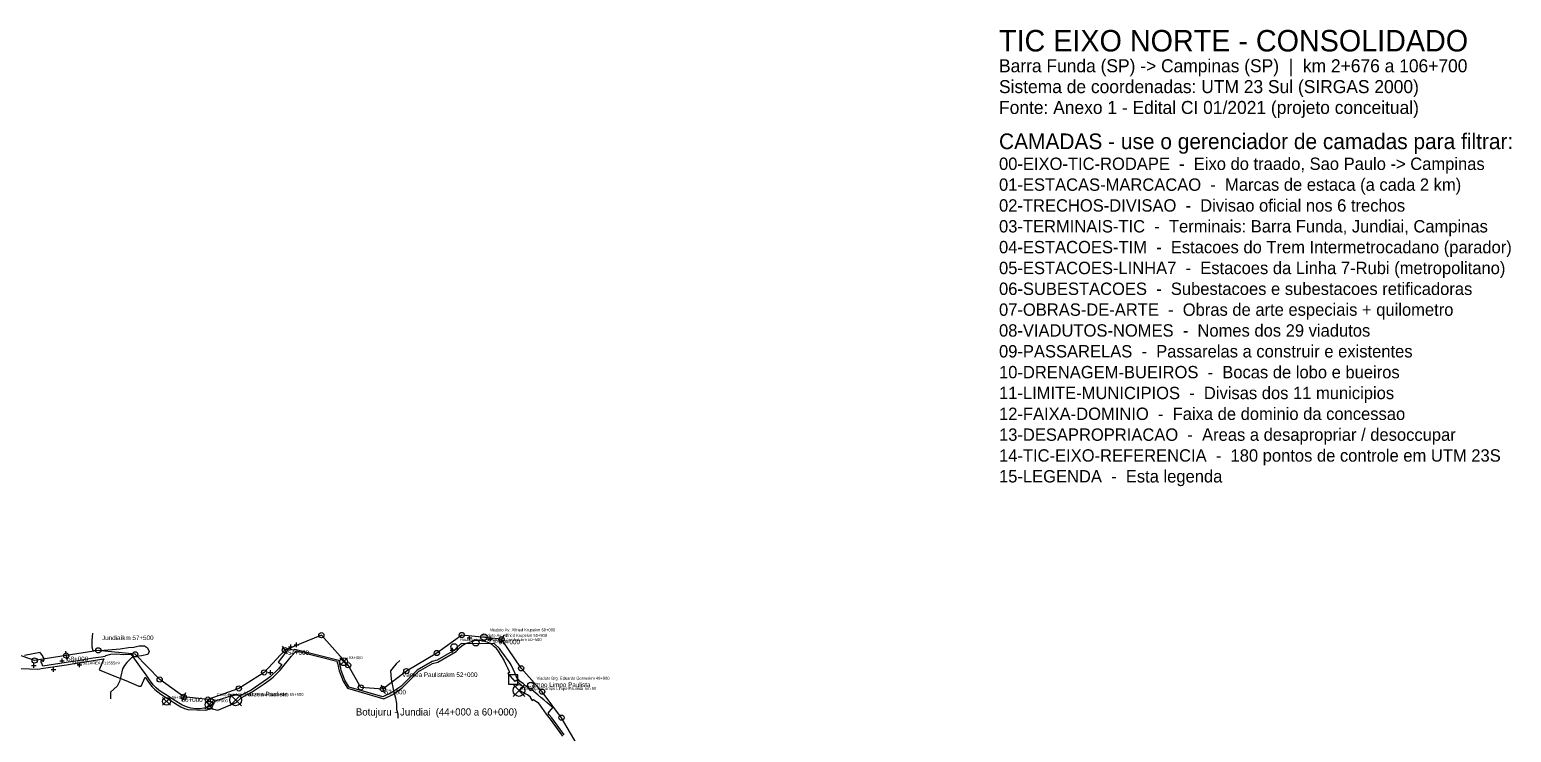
# Model space of a CAD drawing. Header units: metres. Extents: x 286341 to 332373, y 7396700 to 7466215.
# Drawn here: x 309604 to 332373, y 7431543 to 7442335 of the extents above; entities that cross this region are included whole.
import ezdxf

# ---------------------------------------------------------------- set-up
doc = ezdxf.new("R2010")
doc.units = ezdxf.units.M
for name, color, linetype in [('00-EIXO-TIC-RODAPE', 1, 'Continuous'), ('01-ESTACAS-MARCACAO', 3, 'Continuous'), ('02-TRECHOS-DIVISAO', 3, 'Continuous'), ('04-ESTACOES-TIM', 6, 'Continuous'), ('06-SUBESTACOES', 6, 'Continuous'), ('07-OBRAS-DE-ARTE', 30, 'Continuous'), ('08-VIADUTOS-NOMES', 30, 'Continuous'), ('10-DRENAGEM-BUEIROS', 5, 'Continuous'), ('11-LIMITE-MUNICIPIOS', 8, 'Continuous'), ('12-FAIXA-DOMINIO', 9, 'Continuous'), ('13-DESAPROPRIACAO', 2, 'Continuous'), ('14-TIC-EIXO-REFERENCIA', 1, 'Continuous'), ('15-LEGENDA', 7, 'Continuous')]:
    doc.layers.add(name, color=color, linetype=linetype)

msp = doc.modelspace()

# ---------------------------------------------------------------- linework, layer by layer
at = {"layer": '00-EIXO-TIC-RODAPE'}
msp.add_lwpolyline([(318056, 7431296), (317778, 7431768), (317481, 7432167), (317157, 7432526), (316856, 7432972), (316246, 7433037), (315862, 7432761), (315393, 7432483), (315032, 7432208), (314692, 7432232), (314498, 7432573), (314087, 7433035), (313525, 7432805), (313208, 7432462), (312820, 7432217), (312344, 7432046), (311972, 7432087), (311603, 7432353), (311226, 7432741), (310659, 7432802), (310165, 7432722), (309681, 7432646), (309299, 7432780)], dxfattribs=at)
at = {"layer": '01-ESTACAS-MARCACAO'}
for p, q in [((316890, 7433033), (316822, 7432911)), ((313486, 7432864), (313563, 7432747)), ((310154, 7432791), (310176, 7432653)), ((311998, 7432152), (311945, 7432023)), ((315008, 7432274), (315055, 7432142))]:
    msp.add_line(p, q, dxfattribs=at)
at = {"layer": '04-ESTACOES-TIM'}
for p, q in [((312680, 7431951), (312860, 7432131)), ((312680, 7432131), (312860, 7431951)), ((317034, 7432095), (317214, 7432275)), ((317034, 7432275), (317214, 7432095))]:
    msp.add_line(p, q, dxfattribs=at)
for centre in [(312770, 7432041), (317124, 7432185)]:
    msp.add_circle(centre, 90, dxfattribs=at)
at = {"layer": '06-SUBESTACOES'}
msp.add_lwpolyline([(316965, 7432284), (317105, 7432284), (317105, 7432424), (316965, 7432424)], close=True, dxfattribs=at)
at = {"layer": '07-OBRAS-DE-ARTE'}
for p, q in [((314370, 7432567), (314490, 7432687)), ((314370, 7432687), (314490, 7432567)), ((311648, 7431958), (311768, 7432078)), ((311648, 7432078), (311768, 7431958)), ((312300, 7431906), (312420, 7432026)), ((312300, 7432026), (312420, 7431906))]:
    msp.add_line(p, q, dxfattribs=at)
for centre in [(314430, 7432627), (311708, 7432018), (312360, 7431966)]:
    msp.add_circle(centre, 60, dxfattribs=at)
at = {"layer": '08-VIADUTOS-NOMES'}
for centre in [(316586, 7433004), (316129, 7432854), (316461, 7432919), (317304, 7432261), (312390, 7432012)]:
    msp.add_circle(centre, 50, dxfattribs=at)
at = {"layer": '10-DRENAGEM-BUEIROS'}
for points in [[(316365, 7432960), (316365, 7433030)], [(313583, 7432855), (313653, 7432855)], [(313618, 7432820), (313618, 7432890)], [(313670, 7432888), (313740, 7432888)], [(313705, 7432853), (313705, 7432923)], [(316067, 7432806), (316137, 7432806)], [(316102, 7432771), (316102, 7432841)], [(316330, 7432995), (316400, 7432995)], [(316645, 7432973), (316715, 7432973)], [(316680, 7432938), (316680, 7433008)], [(309633, 7432567), (309703, 7432567)], [(309668, 7432532), (309668, 7432602)], [(310067, 7432641), (310137, 7432641)], [(310102, 7432606), (310102, 7432676)], [(310334, 7432577), (310404, 7432577)], [(310369, 7432542), (310369, 7432612)], [(309936, 7432507), (310006, 7432507)], [(309971, 7432472), (309971, 7432542)], [(313269, 7432463), (313339, 7432463)], [(313304, 7432428), (313304, 7432498)]]:
    msp.add_lwpolyline(points, dxfattribs=at)
at = {"layer": '11-LIMITE-MUNICIPIOS'}
for points in [[(310570, 7433064), (310558, 7432955), (310559, 7432854), (310575, 7432799), (310745, 7432803), (310872, 7432817), (310994, 7432826), (311121, 7432845), (311203, 7432852), (311288, 7432870), (311367, 7432872), (311413, 7432843), (311440, 7432785), (311419, 7432737), (311321, 7432716), (311235, 7432709), (311167, 7432686), (311100, 7432614), (311061, 7432568), (311030, 7432518), (311005, 7432407), (310987, 7432322), (310948, 7432251), (310847, 7432161), (310847, 7432055)], [(315294, 7432646), (315234, 7432596), (315192, 7432541), (315149, 7432485), (315158, 7432361), (315181, 7432259), (315198, 7432182), (315226, 7432068), (315240, 7431988), (315240, 7431892), (315262, 7431825), (315262, 7431761)]]:
    msp.add_lwpolyline(points, dxfattribs=at)
at = {"layer": '12-FAIXA-DOMINIO'}
for points in [[(309473, 7432524), (309729, 7432512), (309816, 7432526), (310171, 7432581), (310349, 7432609), (310586, 7432647), (310646, 7432654), (310707, 7432664), (310745, 7432670), (310672, 7432501), (310871, 7432421), (311080, 7432338), (311283, 7432254), (311319, 7432250), (311377, 7432392), (311410, 7432344), (311445, 7432295), (311482, 7432247), (311526, 7432202), (311572, 7432163), (311622, 7432128), (311877, 7431967), (311930, 7431936), (311983, 7431910), (312037, 7431891), (312306, 7431884), (312319, 7431887), (312332, 7431890), (312344, 7431893), (312357, 7431897), (312369, 7431901), (312383, 7431906), (312390, 7431908), (312497, 7431885), (312779, 7432002), (312857, 7432075), (313026, 7432163), (313191, 7432278), (313208, 7432290), (313278, 7432339), (313321, 7432371), (313345, 7432389), (313452, 7432499), (313621, 7432705), (313631, 7432718), (313637, 7432724), (313645, 7432734), (313652, 7432742), (313660, 7432752), (313667, 7432760), (313676, 7432769), (313684, 7432777), (313692, 7432785), (313700, 7432793), (314325, 7432635), (314329, 7432625), (314332, 7432613), (314335, 7432602), (314338, 7432590), (314341, 7432580), (314344, 7432568), (314346, 7432557), (314349, 7432544), (314350, 7432536), (314352, 7432528), (314360, 7432487), (314422, 7432328), (314489, 7432222), (315045, 7432058), (315184, 7432124), (315329, 7432225), (315489, 7432385), (315581, 7432476), (315797, 7432599), (315875, 7432620), (316156, 7432784), (316167, 7432795), (316211, 7432839), (316252, 7432877), (316301, 7432905), (316357, 7432925), (316404, 7432944), (316459, 7432958), (316516, 7432959), (316575, 7432950), (316631, 7432933), (316679, 7432911), (316712, 7432891), (316728, 7432879), (316729, 7432878), (316778, 7432835), (316772, 7432829), (316804, 7432788), (316834, 7432740), (316864, 7432690), (316894, 7432639), (316922, 7432587), (316949, 7432533), (316974, 7432478), (316979, 7432463), (316954, 7432445), (317060, 7432324), (317087, 7432348), (317095, 7432336), (317093, 7432335), (317188, 7432241), (317134, 7432189), (317171, 7432164), (317228, 7432133), (317240, 7432127), (317254, 7432123), (317296, 7432095), (317295, 7432080), (317328, 7432031), (317348, 7432049), (317414, 7432002), (317434, 7431973), (317470, 7431923), (317542, 7431824), (317564, 7431794), (317601, 7431745), (317793, 7431485)], [(317817, 7431503), (317626, 7431763), (317588, 7431812), (317570, 7431838), (317644, 7431922), (317590, 7431969), (317550, 7432003), (317503, 7432042), (317460, 7432079), (317415, 7432120), (317322, 7432196), (317308, 7432180), (317274, 7432215), (317259, 7432229), (317230, 7432254), (317193, 7432286), (317141, 7432323), (317107, 7432362), (317080, 7432401), (317084, 7432402), (317069, 7432430), (317059, 7432456), (317036, 7432512), (317010, 7432568), (316977, 7432618), (316940, 7432668), (316907, 7432717), (316872, 7432765), (316836, 7432814), (316823, 7432830), (316749, 7432904), (316237, 7432905), (316228, 7432898), (316218, 7432890), (316209, 7432882), (316199, 7432873), (316191, 7432865), (316181, 7432856), (316174, 7432849), (316164, 7432839), (316159, 7432833), (316147, 7432822), (316133, 7432806), (315866, 7432651), (315789, 7432630), (315558, 7432498), (315467, 7432408), (315306, 7432248), (315170, 7432153), (315031, 7432087), (314516, 7432239), (314450, 7432345), (314391, 7432493), (314385, 7432524), (314384, 7432535), (314382, 7432543), (314381, 7432551), (314378, 7432564), (314376, 7432574), (314373, 7432587), (314370, 7432598), (314367, 7432611), (314364, 7432622), (314360, 7432635), (314356, 7432646), (313678, 7432817), (313670, 7432809), (313665, 7432804), (313576, 7432820), (313422, 7432623), (313480, 7432584), (313427, 7432519), (313302, 7432396), (313260, 7432365), (313007, 7432189), (312847, 7432106), (312845, 7432106), (312744, 7432114), (312451, 7432021), (312376, 7431938), (312366, 7431934), (312359, 7431932), (312348, 7431929), (312335, 7431925), (312323, 7431922), (312311, 7431918), (312299, 7431915), (312280, 7431912), (312225, 7431906), (312166, 7431906), (312079, 7431913), (312046, 7431922), (311998, 7431940), (311945, 7431967), (311894, 7431996), (311793, 7432059), (311691, 7432124), (311640, 7432156), (311591, 7432190), (311547, 7432227), (311506, 7432269), (311471, 7432315), (311436, 7432363), (311404, 7432411), (311368, 7432460), (311333, 7432510), (311298, 7432559), (311172, 7432737), (311046, 7432734), (310937, 7432743), (310847, 7432740), (310768, 7432720), (310762, 7432709), (310701, 7432699), (310581, 7432680), (310344, 7432642), (310167, 7432614), (309808, 7432558), (309790, 7432606), (309781, 7432618), (309779, 7432634), (309780, 7432647), (309785, 7432651), (309810, 7432637), (309817, 7432638), (309823, 7432642), (309825, 7432679), (309806, 7432707), (309800, 7432725), (309770, 7432759), (309765, 7432767), (309524, 7432725)]]:
    msp.add_lwpolyline(points, dxfattribs=at)
at = {"layer": '14-TIC-EIXO-REFERENCIA'}
for centre in [(314087, 7433035), (316246, 7433037), (310659, 7432802), (313525, 7432805), (315862, 7432761), (316856, 7432972), (309681, 7432646), (310165, 7432722), (311226, 7432741), (314498, 7432573), (317157, 7432526), (311603, 7432353), (313208, 7432462), (315393, 7432483), (311972, 7432087), (312820, 7432217), (314692, 7432232), (315032, 7432208), (317481, 7432167), (312344, 7432046), (317778, 7431768)]:
    msp.add_circle(centre, 40, dxfattribs=at)

# ---------------------------------------------------------------- texts
at = {"layer": '01-ESTACAS-MARCACAO'}
for s, p in [('54+000', (313572, 7432732)), ('50+000', (316813, 7432896)), ('58+000', (310179, 7432636)), ('52+000', (315061, 7432126)), ('56+000', (311938, 7432007))]:
    msp.add_text(s, height=70, dxfattribs=at).set_placement(p)
at = {"layer": '02-TRECHOS-DIVISAO'}
msp.add_text('Botujuru - Jundiai  (44+000 a 60+000)', height=110, dxfattribs=at).set_placement((314618, 7431801))
at = {"layer": '04-ESTACOES-TIM'}
for s, p in [('Várzea Paulista', (312896, 7432095)), ('Campo Limpo Paulista', (317250, 7432239))]:
    msp.add_text(s, height=70, dxfattribs=at).set_placement(p)
at = {"layer": '06-SUBESTACOES'}
msp.add_text('Subestação Campo Limpo Paulista  km 50', height=45, dxfattribs=at).set_placement((317135, 7432194))
at = {"layer": '07-OBRAS-DE-ARTE'}
for s, p in [('53+000', (314510, 7432667)), ('56+150', (311788, 7432058)), ('55+500', (312440, 7432006))]:
    msp.add_text(s, height=45, dxfattribs=at).set_placement(p)
at = {"layer": '08-VIADUTOS-NOMES'}
for s, p in [('Viaduto Av. Alfried Krupekm 50+500', (316551, 7433009)), ('Viaduto Av. Alfried Krupekm 50+000', (316676, 7433094)), ('Rodovia Edgard Máximo Zambotokm 50+500', (316219, 7432944)), ('Viaduto Brg. Eduardo Gomeskm 49+000', (317394, 7432351)), ('Complexo Viário dos Emancipadoreskm 55+500', (312480, 7432102))]:
    msp.add_text(s, height=45, dxfattribs=at).set_placement(p)
at = {"layer": '10-DRENAGEM-BUEIROS'}
msp.add_text('50+175', height=45, dxfattribs=at).set_placement((316725, 7432913))
at = {"layer": '11-LIMITE-MUNICIPIOS'}
for s, p in [('Jundiaíkm 57+500', (310716, 7432960)), ('Várzea Paulistakm 52+000', (315329, 7432393))]:
    msp.add_text(s, height=70, dxfattribs=at).set_placement(p)
at = {"layer": '13-DESAPROPRIACAO'}
msp.add_text('JU-DP501ÁREA =11555m²', height=45, dxfattribs=at).set_placement((310238, 7432585))
at = {"layer": '15-LEGENDA', "color": 7}
for s, height, p in [('TIC EIXO NORTE - CONSOLIDADO', 330, (324500, 7442000)), ('Barra Funda (SP) -> Campinas (SP)  |  km 2+676 a 106+700', 200, (324500, 7441680)), ('Sistema de coordenadas: UTM 23 Sul (SIRGAS 2000)', 200, (324500, 7441360)), ('Fonte: Anexo 1 - Edital CI 01/2021 (projeto conceitual)', 200, (324500, 7441040)), ('CAMADAS - use o gerenciador de camadas para filtrar:', 240, (324500, 7440500)), ('00-EIXO-TIC-RODAPE  -  Eixo do traado, Sao Paulo -> Campinas', 190, (324500, 7440180)), ('01-ESTACAS-MARCACAO  -  Marcas de estaca (a cada 2 km)', 190, (324500, 7439860)), ('02-TRECHOS-DIVISAO  -  Divisao oficial nos 6 trechos', 190, (324500, 7439540)), ('03-TERMINAIS-TIC  -  Terminais: Barra Funda, Jundiai, Campinas', 190, (324500, 7439220)), ('04-ESTACOES-TIM  -  Estacoes do Trem Intermetrocadano (parador)', 190, (324500, 7438900)), ('05-ESTACOES-LINHA7  -  Estacoes da Linha 7-Rubi (metropolitano)', 190, (324500, 7438580)), ('06-SUBESTACOES  -  Subestacoes e subestacoes retificadoras', 190, (324500, 7438260)), ('07-OBRAS-DE-ARTE  -  Obras de arte especiais + quilometro', 190, (324500, 7437940)), ('08-VIADUTOS-NOMES  -  Nomes dos 29 viadutos', 190, (324500, 7437620)), ('09-PASSARELAS  -  Passarelas a construir e existentes', 190, (324500, 7437300)), ('10-DRENAGEM-BUEIROS  -  Bocas de lobo e bueiros', 190, (324500, 7436980)), ('11-LIMITE-MUNICIPIOS  -  Divisas dos 11 municipios', 190, (324500, 7436660)), ('12-FAIXA-DOMINIO  -  Faixa de dominio da concessao', 190, (324500, 7436340)), ('13-DESAPROPRIACAO  -  Areas a desapropriar / desoccupar', 190, (324500, 7436020)), ('14-TIC-EIXO-REFERENCIA  -  180 pontos de controle em UTM 23S', 190, (324500, 7435700)), ('15-LEGENDA  -  Esta legenda', 190, (324500, 7435380))]:
    msp.add_text(s, height=height, dxfattribs=at).set_placement(p)

doc.saveas('drawing.dxf')
